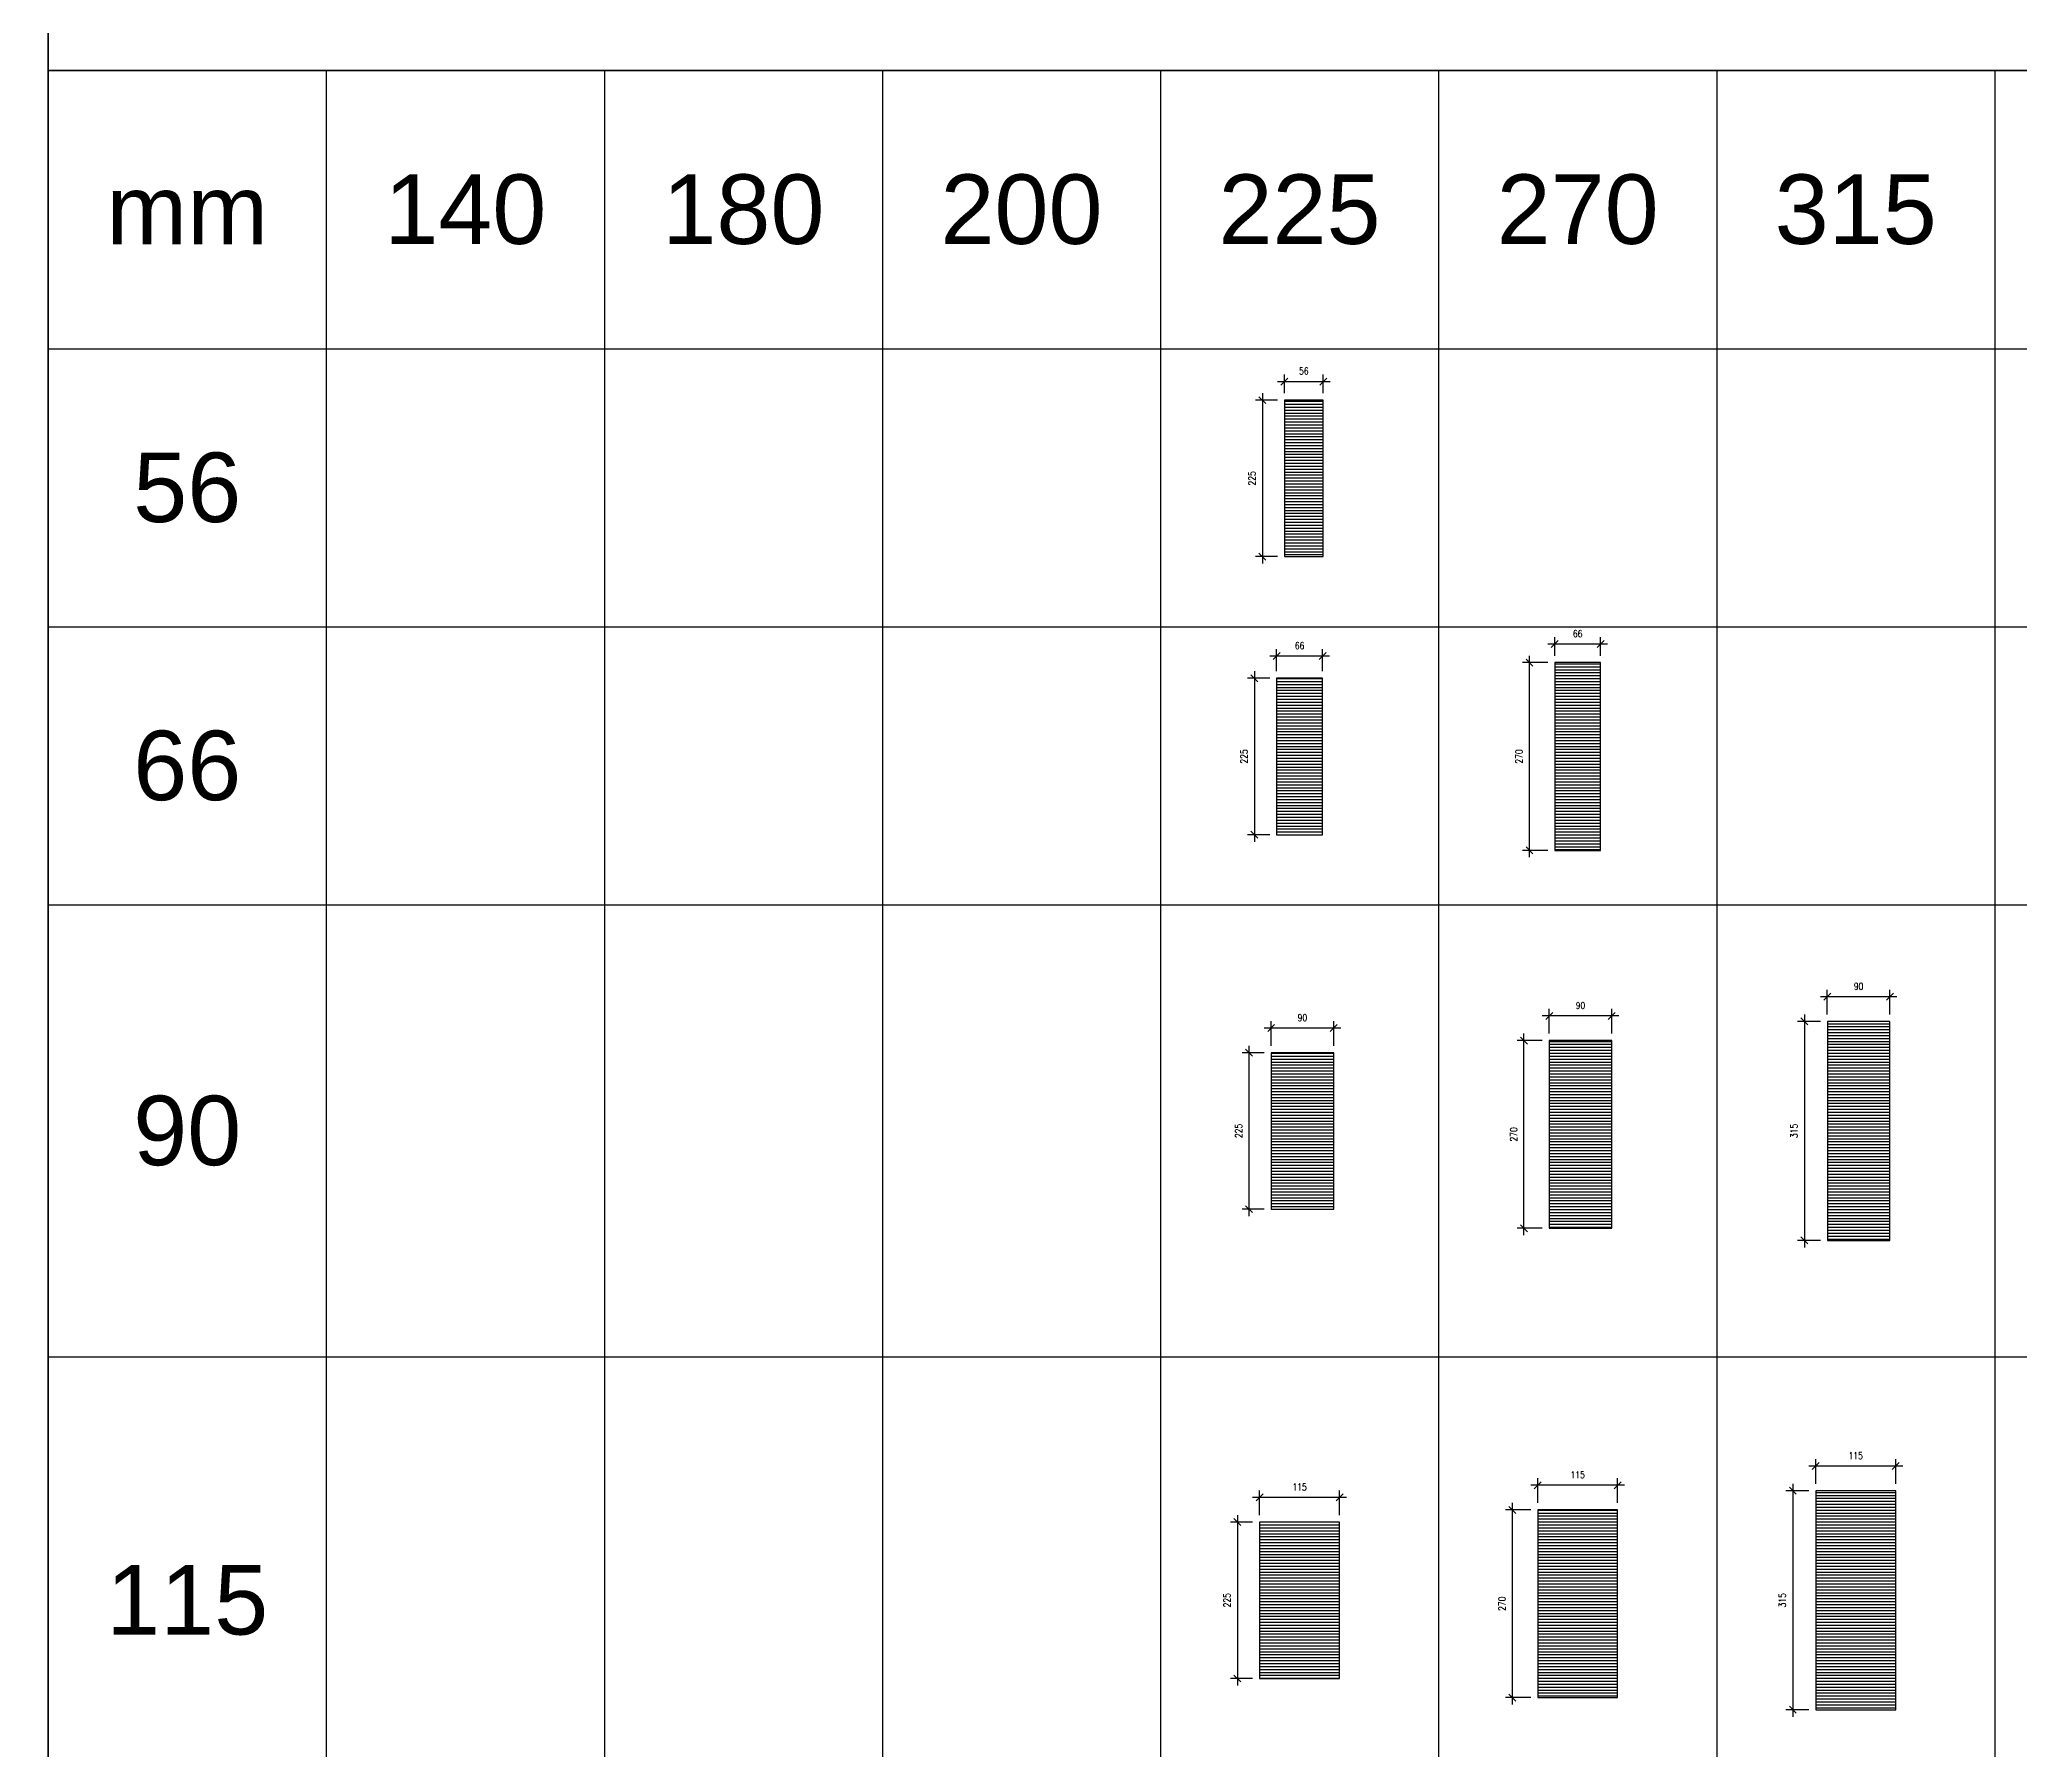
# Model space of a CAD drawing. Header units: millimetres. Extents: x 0 to 23312, y -3206 to 11448.
# Drawn here: x 13130 to 15979, y 5348 to 7809 of the extents above; entities that cross this region are included whole.
import ezdxf

# ---------------------------------------------------------------- set-up
doc = ezdxf.new("R2010")
doc.units = ezdxf.units.MM
doc.header["$LTSCALE"] = 10
doc.header["$PDMODE"] = 35
doc.layers.add('40 - Detail Outline', color=142, linetype='Continuous')
doc.layers.add('41 - Detail', color=7, linetype='Continuous')
doc.styles.add('1-20', font='romans.shx', dxfattribs={"width": 0.8, "height": 40})
doc.styles.add('1-5', font='romans.shx', dxfattribs={"width": 0.8, "height": 10})
doc.dimstyles.new('1-5', dxfattribs={"dimtxt": 10, "dimasz": 10, "dimexe": 10, "dimexo": 10, "dimgap": 10, "dimtad": 1, "dimdec": 0, "dimzin": 0, "dimdsep": 46, "dimtxsty": '1-5', "dimblk": 'OBLIQUE', "dimcen": 10, "dimdle": 10, "dimclrd": 251, "dimclre": 251, "dimclrt": 251, "dimadec": 0, "dimazin": 0, "dimtfac": 1, "dimtdec": 0, "dimtix": 1, "dimtmove": 1, "dimatfit": 3, "dimfxl": 1, "dimtolj": 1, "dimtzin": 0, "dimlwd": 25, "dimarcsym": 0})
pattern_1 = [(180, (8, 0), (-9e-16, -4.2426407), [])]
pattern_2 = [(180, (0, -25), (-9e-16, -4.2426407), [])]

# ---------------------------------------------------------------- blocks, each defined once
blk = doc.blocks.new('_Oblique')
at = {"color": 0, "linetype": 'ByBlock', "lineweight": -2}
blk.add_line((-0.5, -0.5), (0.5, 0.5), dxfattribs=at)
blk = doc.blocks.new('*D107')
at = {"color": 251, "lineweight": 25, "ltscale": 10, "transparency": 16777216}
blk.add_line((14889.2, 7300.4), (14889.2, 7055.4), dxfattribs=at)
at = {"color": 251, "lineweight": -2, "ltscale": 10, "transparency": 16777216}
for p, q in [((14910.7, 7290.4), (14879.2, 7290.4)), ((14910.7, 7065.4), (14879.2, 7065.4))]:
    blk.add_line(p, q, dxfattribs=at)
at = {"layer": 'Defpoints', "color": 0, "ltscale": 10, "transparency": 16777216}
for p in [(14920.7, 7290.4), (14889.2, 7065.4), (14920.7, 7065.4)]:
    blk.add_point(p, dxfattribs=at)
at = {"color": 251, "lineweight": 25, "ltscale": 10, "transparency": 16777216, "xscale": 10, "yscale": 10, "zscale": 10}
for p, rotation in [((14889.2, 7290.4), 90), ((14889.2, 7065.4), 270)]:
    blk.add_blockref('_Oblique', p, dxfattribs=dict(at, rotation=rotation))
at = {"color": 251, "ltscale": 10, "transparency": 16777216, "insert": (14874.2, 7177.9), "char_height": 10, "attachment_point": 5, "rotation": 90, "style": '1-5'}
blk.add_mtext('\\A1;225', dxfattribs=at)
blk = doc.blocks.new('*D108')
at = {"color": 251, "lineweight": -2, "ltscale": 10, "transparency": 16777216}
for p, q in [((14920.7, 7300.4), (14920.7, 7327.2)), ((14976.7, 7300.4), (14976.7, 7327.2))]:
    blk.add_line(p, q, dxfattribs=at)
at = {"color": 251, "lineweight": 25, "ltscale": 10, "transparency": 16777216}
blk.add_line((14910.7, 7317.2), (14986.7, 7317.2), dxfattribs=at)
at = {"layer": 'Defpoints', "color": 0, "ltscale": 10, "transparency": 16777216}
for p in [(14976.7, 7317.2), (14920.7, 7290.4), (14976.7, 7290.4)]:
    blk.add_point(p, dxfattribs=at)
at = {"color": 251, "lineweight": 25, "ltscale": 10, "transparency": 16777216, "xscale": 10, "yscale": 10, "zscale": 10, "rotation": 180}
blk.add_blockref('_Oblique', (14920.7, 7317.2), dxfattribs=at)
at = {"color": 251, "lineweight": 25, "ltscale": 10, "transparency": 16777216, "xscale": 10, "yscale": 10, "zscale": 10}
blk.add_blockref('_Oblique', (14976.7, 7317.2), dxfattribs=at)
at = {"color": 251, "ltscale": 10, "transparency": 16777216, "insert": (14948.7, 7332.2), "char_height": 10, "attachment_point": 5, "style": '1-5'}
blk.add_mtext('\\A1;56', dxfattribs=at)
blk = doc.blocks.new('*D109')
at = {"color": 251, "lineweight": 25, "ltscale": 10, "transparency": 16777216}
blk.add_line((14877.7, 6900.4), (14877.7, 6655.4), dxfattribs=at)
at = {"color": 251, "lineweight": -2, "ltscale": 10, "transparency": 16777216}
for p, q in [((14899.6, 6890.4), (14867.7, 6890.4)), ((14899.6, 6665.4), (14867.7, 6665.4))]:
    blk.add_line(p, q, dxfattribs=at)
at = {"layer": 'Defpoints', "color": 0, "ltscale": 10, "transparency": 16777216}
for p in [(14909.6, 6890.4), (14877.7, 6665.4), (14909.6, 6665.4)]:
    blk.add_point(p, dxfattribs=at)
at = {"color": 251, "lineweight": 25, "ltscale": 10, "transparency": 16777216, "xscale": 10, "yscale": 10, "zscale": 10}
for p, rotation in [((14877.7, 6890.4), 90), ((14877.7, 6665.4), 270)]:
    blk.add_blockref('_Oblique', p, dxfattribs=dict(at, rotation=rotation))
at = {"color": 251, "ltscale": 10, "transparency": 16777216, "insert": (14862.7, 6777.9), "char_height": 10, "attachment_point": 5, "rotation": 90, "style": '1-5'}
blk.add_mtext('\\A1;225', dxfattribs=at)
blk = doc.blocks.new('*D110')
at = {"color": 251, "lineweight": 25, "ltscale": 10, "transparency": 16777216}
blk.add_line((14869.8, 6361.9), (14869.8, 6116.9), dxfattribs=at)
at = {"color": 251, "lineweight": -2, "ltscale": 10, "transparency": 16777216}
for p, q in [((14891.7, 6351.9), (14859.8, 6351.9)), ((14891.7, 6126.9), (14859.8, 6126.9))]:
    blk.add_line(p, q, dxfattribs=at)
at = {"layer": 'Defpoints', "color": 0, "ltscale": 10, "transparency": 16777216}
for p in [(14901.7, 6351.9), (14869.8, 6126.9), (14901.7, 6126.9)]:
    blk.add_point(p, dxfattribs=at)
at = {"color": 251, "lineweight": 25, "ltscale": 10, "transparency": 16777216, "xscale": 10, "yscale": 10, "zscale": 10}
for p, rotation in [((14869.8, 6351.9), 90), ((14869.8, 6126.9), 270)]:
    blk.add_blockref('_Oblique', p, dxfattribs=dict(at, rotation=rotation))
at = {"color": 251, "ltscale": 10, "transparency": 16777216, "insert": (14854.8, 6239.4), "char_height": 10, "attachment_point": 5, "rotation": 90, "style": '1-5'}
blk.add_mtext('\\A1;225', dxfattribs=at)
blk = doc.blocks.new('*D111')
at = {"color": 251, "lineweight": -2, "ltscale": 10, "transparency": 16777216}
for p, q in [((14875.1, 5676.9), (14843.2, 5676.9)), ((14875.1, 5451.9), (14843.2, 5451.9))]:
    blk.add_line(p, q, dxfattribs=at)
at = {"color": 251, "lineweight": 25, "ltscale": 10, "transparency": 16777216}
blk.add_line((14853.2, 5686.9), (14853.2, 5441.9), dxfattribs=at)
at = {"layer": 'Defpoints', "color": 0, "ltscale": 10, "transparency": 16777216}
for p in [(14885.1, 5676.9), (14853.2, 5451.9), (14885.1, 5451.9)]:
    blk.add_point(p, dxfattribs=at)
at = {"color": 251, "lineweight": 25, "ltscale": 10, "transparency": 16777216, "xscale": 10, "yscale": 10, "zscale": 10}
for p, rotation in [((14853.2, 5676.9), 90), ((14853.2, 5451.9), 270)]:
    blk.add_blockref('_Oblique', p, dxfattribs=dict(at, rotation=rotation))
at = {"color": 251, "ltscale": 10, "transparency": 16777216, "insert": (14838.2, 5564.4), "char_height": 10, "attachment_point": 5, "rotation": 90, "style": '1-5'}
blk.add_mtext('\\A1;225', dxfattribs=at)
blk = doc.blocks.new('*D113')
at = {"color": 251, "lineweight": -2, "ltscale": 10, "transparency": 16777216}
for p, q in [((15299.6, 6912.9), (15263.3, 6912.9)), ((15299.6, 6642.9), (15263.3, 6642.9))]:
    blk.add_line(p, q, dxfattribs=at)
at = {"color": 251, "lineweight": 25, "ltscale": 10, "transparency": 16777216}
blk.add_line((15273.3, 6632.9), (15273.3, 6922.9), dxfattribs=at)
at = {"layer": 'Defpoints', "color": 0, "ltscale": 10, "transparency": 16777216}
for p in [(15273.3, 6912.9), (15309.6, 6912.9), (15309.6, 6642.9)]:
    blk.add_point(p, dxfattribs=at)
at = {"color": 251, "lineweight": 25, "ltscale": 10, "transparency": 16777216, "xscale": 10, "yscale": 10, "zscale": 10}
for p, rotation in [((15273.3, 6912.9), 90), ((15273.3, 6642.9), 270)]:
    blk.add_blockref('_Oblique', p, dxfattribs=dict(at, rotation=rotation))
at = {"color": 251, "ltscale": 10, "transparency": 16777216, "insert": (15258.3, 6777.9), "char_height": 10, "attachment_point": 5, "rotation": 90, "style": '1-5'}
blk.add_mtext('\\A1;270', dxfattribs=at)
blk = doc.blocks.new('*D114')
at = {"color": 251, "lineweight": -2, "ltscale": 10, "transparency": 16777216}
for p, q in [((15291.7, 6369.4), (15255.4, 6369.4)), ((15291.7, 6099.4), (15255.4, 6099.4))]:
    blk.add_line(p, q, dxfattribs=at)
at = {"color": 251, "lineweight": 25, "ltscale": 10, "transparency": 16777216}
blk.add_line((15265.4, 6089.4), (15265.4, 6379.4), dxfattribs=at)
at = {"layer": 'Defpoints', "color": 0, "ltscale": 10, "transparency": 16777216}
for p in [(15265.4, 6369.4), (15301.7, 6369.4), (15301.7, 6099.4)]:
    blk.add_point(p, dxfattribs=at)
at = {"color": 251, "lineweight": 25, "ltscale": 10, "transparency": 16777216, "xscale": 10, "yscale": 10, "zscale": 10}
for p, rotation in [((15265.4, 6369.4), 90), ((15265.4, 6099.4), 270)]:
    blk.add_blockref('_Oblique', p, dxfattribs=dict(at, rotation=rotation))
at = {"color": 251, "ltscale": 10, "transparency": 16777216, "insert": (15250.4, 6234.4), "char_height": 10, "attachment_point": 5, "rotation": 90, "style": '1-5'}
blk.add_mtext('\\A1;270', dxfattribs=at)
blk = doc.blocks.new('*D115')
at = {"color": 251, "lineweight": 25, "ltscale": 10, "transparency": 16777216}
blk.add_line((15248.8, 5414.4), (15248.8, 5704.4), dxfattribs=at)
at = {"color": 251, "lineweight": -2, "ltscale": 10, "transparency": 16777216}
for p, q in [((15275.1, 5694.4), (15238.8, 5694.4)), ((15275.1, 5424.4), (15238.8, 5424.4))]:
    blk.add_line(p, q, dxfattribs=at)
at = {"layer": 'Defpoints', "color": 0, "ltscale": 10, "transparency": 16777216}
for p in [(15248.8, 5694.4), (15285.1, 5694.4), (15285.1, 5424.4)]:
    blk.add_point(p, dxfattribs=at)
at = {"color": 251, "lineweight": 25, "ltscale": 10, "transparency": 16777216, "xscale": 10, "yscale": 10, "zscale": 10}
for p, rotation in [((15248.8, 5694.4), 90), ((15248.8, 5424.4), 270)]:
    blk.add_blockref('_Oblique', p, dxfattribs=dict(at, rotation=rotation))
at = {"color": 251, "ltscale": 10, "transparency": 16777216, "insert": (15233.8, 5559.4), "char_height": 10, "attachment_point": 5, "rotation": 90, "style": '1-5'}
blk.add_mtext('\\A1;270', dxfattribs=at)
blk = doc.blocks.new('*D117')
at = {"color": 251, "lineweight": -2, "ltscale": 10, "transparency": 16777216}
for p, q in [((15691.7, 6396.9), (15658.7, 6396.9)), ((15691.7, 6081.9), (15658.7, 6081.9))]:
    blk.add_line(p, q, dxfattribs=at)
at = {"color": 251, "lineweight": 25, "ltscale": 10, "transparency": 16777216}
blk.add_line((15668.7, 6406.9), (15668.7, 6071.9), dxfattribs=at)
at = {"layer": 'Defpoints', "color": 0, "ltscale": 10, "transparency": 16777216}
for p in [(15701.7, 6396.9), (15668.7, 6081.9), (15701.7, 6081.9)]:
    blk.add_point(p, dxfattribs=at)
at = {"color": 251, "lineweight": 25, "ltscale": 10, "transparency": 16777216, "xscale": 10, "yscale": 10, "zscale": 10}
for p, rotation in [((15668.7, 6396.9), 90), ((15668.7, 6081.9), 270)]:
    blk.add_blockref('_Oblique', p, dxfattribs=dict(at, rotation=rotation))
at = {"color": 251, "ltscale": 10, "transparency": 16777216, "insert": (15653.7, 6239.4), "char_height": 10, "attachment_point": 5, "rotation": 90, "style": '1-5'}
blk.add_mtext('\\A1;315', dxfattribs=at)
blk = doc.blocks.new('*D118')
at = {"color": 251, "lineweight": 25, "ltscale": 10, "transparency": 16777216}
blk.add_line((15652.1, 5731.9), (15652.1, 5396.9), dxfattribs=at)
at = {"color": 251, "lineweight": -2, "ltscale": 10, "transparency": 16777216}
for p, q in [((15675.1, 5721.9), (15642.1, 5721.9)), ((15675.1, 5406.9), (15642.1, 5406.9))]:
    blk.add_line(p, q, dxfattribs=at)
at = {"layer": 'Defpoints', "color": 0, "ltscale": 10, "transparency": 16777216}
for p in [(15685.1, 5721.9), (15652.1, 5406.9), (15685.1, 5406.9)]:
    blk.add_point(p, dxfattribs=at)
at = {"color": 251, "lineweight": 25, "ltscale": 10, "transparency": 16777216, "xscale": 10, "yscale": 10, "zscale": 10}
for p, rotation in [((15652.1, 5721.9), 90), ((15652.1, 5406.9), 270)]:
    blk.add_blockref('_Oblique', p, dxfattribs=dict(at, rotation=rotation))
at = {"color": 251, "ltscale": 10, "transparency": 16777216, "insert": (15637.1, 5564.4), "char_height": 10, "attachment_point": 5, "rotation": 90, "style": '1-5'}
blk.add_mtext('\\A1;315', dxfattribs=at)
blk = doc.blocks.new('*D139')
at = {"color": 251, "lineweight": -2, "ltscale": 10, "transparency": 16777216}
for p, q in [((14909.6, 6900.4), (14909.6, 6932.3)), ((14975.6, 6900.4), (14975.6, 6932.3))]:
    blk.add_line(p, q, dxfattribs=at)
at = {"color": 251, "lineweight": 25, "ltscale": 10, "transparency": 16777216}
blk.add_line((14985.6, 6922.3), (14899.6, 6922.3), dxfattribs=at)
at = {"layer": 'Defpoints', "color": 0, "ltscale": 10, "transparency": 16777216}
for p in [(14909.6, 6922.3), (14909.6, 6890.4), (14975.6, 6890.4)]:
    blk.add_point(p, dxfattribs=at)
at = {"color": 251, "lineweight": 25, "ltscale": 10, "transparency": 16777216, "xscale": 10, "yscale": 10, "zscale": 10, "rotation": 180}
blk.add_blockref('_Oblique', (14909.6, 6922.3), dxfattribs=at)
at = {"color": 251, "lineweight": 25, "ltscale": 10, "transparency": 16777216, "xscale": 10, "yscale": 10, "zscale": 10}
blk.add_blockref('_Oblique', (14975.6, 6922.3), dxfattribs=at)
at = {"color": 251, "ltscale": 10, "transparency": 16777216, "insert": (14942.6, 6937.3), "char_height": 10, "attachment_point": 5, "style": '1-5'}
blk.add_mtext('\\A1;66', dxfattribs=at)
blk = doc.blocks.new('*D140')
at = {"color": 251, "lineweight": 25, "ltscale": 10, "transparency": 16777216}
blk.add_line((15385.6, 6939.6), (15299.6, 6939.6), dxfattribs=at)
at = {"color": 251, "lineweight": -2, "ltscale": 10, "transparency": 16777216}
for p, q in [((15309.6, 6922.9), (15309.6, 6949.6)), ((15375.6, 6922.9), (15375.6, 6949.6))]:
    blk.add_line(p, q, dxfattribs=at)
at = {"layer": 'Defpoints', "color": 0, "ltscale": 10, "transparency": 16777216}
for p in [(15309.6, 6939.6), (15309.6, 6912.9), (15375.6, 6912.9)]:
    blk.add_point(p, dxfattribs=at)
at = {"color": 251, "lineweight": 25, "ltscale": 10, "transparency": 16777216, "xscale": 10, "yscale": 10, "zscale": 10, "rotation": 180}
blk.add_blockref('_Oblique', (15309.6, 6939.6), dxfattribs=at)
at = {"color": 251, "lineweight": 25, "ltscale": 10, "transparency": 16777216, "xscale": 10, "yscale": 10, "zscale": 10}
blk.add_blockref('_Oblique', (15375.6, 6939.6), dxfattribs=at)
at = {"color": 251, "ltscale": 10, "transparency": 16777216, "insert": (15342.6, 6954.6), "char_height": 10, "attachment_point": 5, "style": '1-5'}
blk.add_mtext('\\A1;66', dxfattribs=at)
blk = doc.blocks.new('*D141')
at = {"color": 251, "lineweight": 25, "ltscale": 10, "transparency": 16777216}
blk.add_line((15001.7, 6387.3), (14891.7, 6387.3), dxfattribs=at)
at = {"color": 251, "lineweight": -2, "ltscale": 10, "transparency": 16777216}
for p, q in [((14901.7, 6361.9), (14901.7, 6397.3)), ((14991.7, 6361.9), (14991.7, 6397.3))]:
    blk.add_line(p, q, dxfattribs=at)
at = {"layer": 'Defpoints', "color": 0, "ltscale": 10, "transparency": 16777216}
for p in [(14901.7, 6387.3), (14901.7, 6351.9), (14991.7, 6351.9)]:
    blk.add_point(p, dxfattribs=at)
at = {"color": 251, "lineweight": 25, "ltscale": 10, "transparency": 16777216, "xscale": 10, "yscale": 10, "zscale": 10, "rotation": 180}
blk.add_blockref('_Oblique', (14901.7, 6387.3), dxfattribs=at)
at = {"color": 251, "lineweight": 25, "ltscale": 10, "transparency": 16777216, "xscale": 10, "yscale": 10, "zscale": 10}
blk.add_blockref('_Oblique', (14991.7, 6387.3), dxfattribs=at)
at = {"color": 251, "ltscale": 10, "transparency": 16777216, "insert": (14946.7, 6402.3), "char_height": 10, "attachment_point": 5, "style": '1-5'}
blk.add_mtext('\\A1;90', dxfattribs=at)
blk = doc.blocks.new('*D142')
at = {"color": 251, "lineweight": -2, "ltscale": 10, "transparency": 16777216}
for p, q in [((15301.7, 6379.4), (15301.7, 6414.8)), ((15391.7, 6379.4), (15391.7, 6414.8))]:
    blk.add_line(p, q, dxfattribs=at)
at = {"color": 251, "lineweight": 25, "ltscale": 10, "transparency": 16777216}
blk.add_line((15401.7, 6404.8), (15291.7, 6404.8), dxfattribs=at)
at = {"layer": 'Defpoints', "color": 0, "ltscale": 10, "transparency": 16777216}
for p in [(15301.7, 6404.8), (15301.7, 6369.4), (15391.7, 6369.4)]:
    blk.add_point(p, dxfattribs=at)
at = {"color": 251, "lineweight": 25, "ltscale": 10, "transparency": 16777216, "xscale": 10, "yscale": 10, "zscale": 10, "rotation": 180}
blk.add_blockref('_Oblique', (15301.7, 6404.8), dxfattribs=at)
at = {"color": 251, "lineweight": 25, "ltscale": 10, "transparency": 16777216, "xscale": 10, "yscale": 10, "zscale": 10}
blk.add_blockref('_Oblique', (15391.7, 6404.8), dxfattribs=at)
at = {"color": 251, "ltscale": 10, "transparency": 16777216, "insert": (15346.7, 6419.8), "char_height": 10, "attachment_point": 5, "style": '1-5'}
blk.add_mtext('\\A1;90', dxfattribs=at)
blk = doc.blocks.new('*D143')
at = {"color": 251, "lineweight": -2, "ltscale": 10, "transparency": 16777216}
for p, q in [((15701.7, 6406.9), (15701.7, 6442.3)), ((15791.7, 6406.9), (15791.7, 6442.3))]:
    blk.add_line(p, q, dxfattribs=at)
at = {"color": 251, "lineweight": 25, "ltscale": 10, "transparency": 16777216}
blk.add_line((15801.7, 6432.3), (15691.7, 6432.3), dxfattribs=at)
at = {"layer": 'Defpoints', "color": 0, "ltscale": 10, "transparency": 16777216}
for p in [(15701.7, 6432.3), (15701.7, 6396.9), (15791.7, 6396.9)]:
    blk.add_point(p, dxfattribs=at)
at = {"color": 251, "lineweight": 25, "ltscale": 10, "transparency": 16777216, "xscale": 10, "yscale": 10, "zscale": 10, "rotation": 180}
blk.add_blockref('_Oblique', (15701.7, 6432.3), dxfattribs=at)
at = {"color": 251, "lineweight": 25, "ltscale": 10, "transparency": 16777216, "xscale": 10, "yscale": 10, "zscale": 10}
blk.add_blockref('_Oblique', (15791.7, 6432.3), dxfattribs=at)
at = {"color": 251, "ltscale": 10, "transparency": 16777216, "insert": (15746.7, 6447.3), "char_height": 10, "attachment_point": 5, "style": '1-5'}
blk.add_mtext('\\A1;90', dxfattribs=at)
blk = doc.blocks.new('*D148')
at = {"color": 251, "lineweight": 25, "ltscale": 10, "transparency": 16777216}
blk.add_line((15010.1, 5712.3), (14875.1, 5712.3), dxfattribs=at)
at = {"color": 251, "lineweight": -2, "ltscale": 10, "transparency": 16777216}
for p, q in [((14885.1, 5686.9), (14885.1, 5722.3)), ((15000.1, 5686.9), (15000.1, 5722.3))]:
    blk.add_line(p, q, dxfattribs=at)
at = {"layer": 'Defpoints', "color": 0, "ltscale": 10, "transparency": 16777216}
for p in [(14885.1, 5712.3), (14885.1, 5676.9), (15000.1, 5676.9)]:
    blk.add_point(p, dxfattribs=at)
at = {"color": 251, "lineweight": 25, "ltscale": 10, "transparency": 16777216, "xscale": 10, "yscale": 10, "zscale": 10, "rotation": 180}
blk.add_blockref('_Oblique', (14885.1, 5712.3), dxfattribs=at)
at = {"color": 251, "lineweight": 25, "ltscale": 10, "transparency": 16777216, "xscale": 10, "yscale": 10, "zscale": 10}
blk.add_blockref('_Oblique', (15000.1, 5712.3), dxfattribs=at)
at = {"color": 251, "ltscale": 10, "transparency": 16777216, "insert": (14942.6, 5727.3), "char_height": 10, "attachment_point": 5, "style": '1-5'}
blk.add_mtext('\\A1;115', dxfattribs=at)
blk = doc.blocks.new('*D149')
at = {"color": 251, "lineweight": 25, "ltscale": 10, "transparency": 16777216}
blk.add_line((15410.1, 5729.8), (15275.1, 5729.8), dxfattribs=at)
at = {"color": 251, "lineweight": -2, "ltscale": 10, "transparency": 16777216}
for p, q in [((15285.1, 5704.4), (15285.1, 5739.8)), ((15400.1, 5704.4), (15400.1, 5739.8))]:
    blk.add_line(p, q, dxfattribs=at)
at = {"layer": 'Defpoints', "color": 0, "ltscale": 10, "transparency": 16777216}
for p in [(15285.1, 5729.8), (15285.1, 5694.4), (15400.1, 5694.4)]:
    blk.add_point(p, dxfattribs=at)
at = {"color": 251, "lineweight": 25, "ltscale": 10, "transparency": 16777216, "xscale": 10, "yscale": 10, "zscale": 10, "rotation": 180}
blk.add_blockref('_Oblique', (15285.1, 5729.8), dxfattribs=at)
at = {"color": 251, "lineweight": 25, "ltscale": 10, "transparency": 16777216, "xscale": 10, "yscale": 10, "zscale": 10}
blk.add_blockref('_Oblique', (15400.1, 5729.8), dxfattribs=at)
at = {"color": 251, "ltscale": 10, "transparency": 16777216, "insert": (15342.6, 5744.8), "char_height": 10, "attachment_point": 5, "style": '1-5'}
blk.add_mtext('\\A1;115', dxfattribs=at)
blk = doc.blocks.new('*D150')
at = {"color": 251, "lineweight": 25, "ltscale": 10, "transparency": 16777216}
blk.add_line((15810.1, 5757.3), (15675.1, 5757.3), dxfattribs=at)
at = {"color": 251, "lineweight": -2, "ltscale": 10, "transparency": 16777216}
for p, q in [((15685.1, 5731.9), (15685.1, 5767.3)), ((15800.1, 5731.9), (15800.1, 5767.3))]:
    blk.add_line(p, q, dxfattribs=at)
at = {"layer": 'Defpoints', "color": 0, "ltscale": 10, "transparency": 16777216}
for p in [(15685.1, 5757.3), (15685.1, 5721.9), (15800.1, 5721.9)]:
    blk.add_point(p, dxfattribs=at)
at = {"color": 251, "lineweight": 25, "ltscale": 10, "transparency": 16777216, "xscale": 10, "yscale": 10, "zscale": 10, "rotation": 180}
blk.add_blockref('_Oblique', (15685.1, 5757.3), dxfattribs=at)
at = {"color": 251, "lineweight": 25, "ltscale": 10, "transparency": 16777216, "xscale": 10, "yscale": 10, "zscale": 10}
blk.add_blockref('_Oblique', (15800.1, 5757.3), dxfattribs=at)
at = {"color": 251, "ltscale": 10, "transparency": 16777216, "insert": (15742.6, 5772.3), "char_height": 10, "attachment_point": 5, "style": '1-5'}
blk.add_mtext('\\A1;115', dxfattribs=at)

msp = doc.modelspace()

# ---------------------------------------------------------------- hatches: boundary and pattern name
at = {"layer": '40 - Detail Outline', "ltscale": 10}
h = msp.add_hatch(dxfattribs=at)
h.set_pattern_fill('JIS_WOOD', color=251, scale=6, angle=135)
h.paths.add_polyline_path([(14920.72, 7290.408), (14920.72, 7065.408), (14976.72, 7065.408), (14976.72, 7290.408)])
h = msp.add_hatch(dxfattribs=at)
h.set_pattern_fill('JIS_WOOD', color=251, scale=6, angle=135)
h.paths.add_polyline_path([(15309.58, 6912.908), (15309.58, 6642.908), (15375.58, 6642.908), (15375.58, 6912.908)])
h = msp.add_hatch(dxfattribs=at)
h.set_pattern_fill('JIS_WOOD', color=251, scale=6, angle=135)
h.paths.add_polyline_path([(14909.58, 6890.408), (14909.58, 6665.408), (14975.58, 6665.408), (14975.58, 6890.408)])
h = msp.add_hatch(dxfattribs=at)
h.set_pattern_fill('JIS_WOOD', color=251, scale=6, angle=135)
h.set_pattern_definition(pattern_1)
h.paths.add_polyline_path([(15701.735, 6396.861), (15701.735, 6081.861), (15791.735, 6081.861), (15791.735, 6396.861)])
h = msp.add_hatch(dxfattribs=at)
h.set_pattern_fill('JIS_WOOD', color=251, scale=6, angle=135)
h.paths.add_polyline_path([(15301.735, 6369.361), (15301.735, 6099.361), (15391.735, 6099.361), (15391.735, 6369.361)])
h = msp.add_hatch(dxfattribs=at)
h.set_pattern_fill('JIS_WOOD', color=251, scale=6, angle=135)
h.set_pattern_definition(pattern_1)
h.paths.add_polyline_path([(14901.735, 6351.861), (14901.735, 6126.861), (14991.735, 6126.861), (14991.735, 6351.861)])
h = msp.add_hatch(dxfattribs=at)
h.set_pattern_fill('JIS_WOOD', color=251, scale=6, angle=135)
h.set_pattern_definition(pattern_2)
h.paths.add_polyline_path([(15685.08, 5721.861), (15685.08, 5406.861), (15800.08, 5406.861), (15800.08, 5721.861)])
h = msp.add_hatch(dxfattribs=at)
h.set_pattern_fill('JIS_WOOD', color=251, scale=6, angle=135)
h.set_pattern_definition(pattern_2)
h.paths.add_polyline_path([(14885.08, 5676.861), (14885.08, 5451.861), (15000.08, 5451.861), (15000.08, 5676.861)])
h = msp.add_hatch(dxfattribs=at)
h.set_pattern_fill('JIS_WOOD', color=251, scale=6, angle=135)
h.set_pattern_definition(pattern_2)
h.paths.add_polyline_path([(15285.08, 5694.361), (15285.08, 5424.361), (15400.08, 5424.361), (15400.08, 5694.361)])

# ---------------------------------------------------------------- linework, layer by layer
at = {"layer": '40 - Detail Outline', "color": 251, "ltscale": 10}
for p, q in [((13542.58, 7764.361), (13542.58, 3014.361)), ((13942.58, 7764.361), (13942.58, 3014.361)), ((14342.58, 7764.361), (14342.58, 3014.361)), ((14742.58, 7764.361), (14742.58, 3014.361)), ((15142.58, 7764.361), (15142.58, 3014.361)), ((15542.58, 7764.361), (15542.58, 3014.361)), ((15942.58, 7764.361), (15942.58, 3014.361)), ((13142.58, 7364.361), (18742.58, 7364.361)), ((13142.58, 6964.361), (18742.58, 6964.361)), ((13142.58, 6564.361), (18742.58, 6564.361)), ((13142.58, 5914.361), (18742.58, 5914.361))]:
    msp.add_line(p, q, dxfattribs=at)
at = {"layer": '40 - Detail Outline', "color": 3, "ltscale": 10}
for points in [[(0, 11147.776), (13142.58, 11147.776), (13142.58, -3206.341), (0, -3206.341)], [(14920.72, 7290.408), (14920.72, 7065.408), (14976.72, 7065.408), (14976.72, 7290.408)], [(15309.58, 6912.908), (15309.58, 6642.908), (15375.58, 6642.908), (15375.58, 6912.908)], [(14909.58, 6890.408), (14909.58, 6665.408), (14975.58, 6665.408), (14975.58, 6890.408)], [(15701.735, 6396.861), (15701.735, 6081.861), (15791.735, 6081.861), (15791.735, 6396.861)], [(15301.735, 6369.361), (15301.735, 6099.361), (15391.735, 6099.361), (15391.735, 6369.361)], [(14901.735, 6351.861), (14901.735, 6126.861), (14991.735, 6126.861), (14991.735, 6351.861)], [(15685.08, 5721.861), (15685.08, 5406.861), (15800.08, 5406.861), (15800.08, 5721.861)], [(14885.08, 5676.861), (14885.08, 5451.861), (15000.08, 5451.861), (15000.08, 5676.861)], [(15285.08, 5694.361), (15285.08, 5424.361), (15400.08, 5424.361), (15400.08, 5694.361)]]:
    msp.add_lwpolyline(points, close=True, dxfattribs=at)
at = {"layer": '40 - Detail Outline', "color": 69, "ltscale": 10}
msp.add_lwpolyline([(14742.58, 7364.361), (15142.58, 7364.361)], dxfattribs=at)
at = {"layer": '41 - Detail', "color": 3}
for points in [[(13142.58, 8064.361), (18742.58, 8064.361), (18742.58, 7764.361), (13142.58, 7764.361)], [(13142.58, 7764.361), (18742.58, 7764.361), (18742.58, 3014.361), (13142.58, 3014.361)]]:
    msp.add_lwpolyline(points, close=True, dxfattribs=at)

# ---------------------------------------------------------------- texts
at = {"layer": '41 - Detail', "char_height": 100, "width": 400, "attachment_point": 5, "style": '1-20'}
for s, insert in [('{\\fArial|b0|i0|c0|p34;\\W1;\\C3;140}', (13742.58, 7564.361)), ('{\\fArial|b0|i0|c0|p34;\\W1;\\C3;180}', (14142.58, 7564.361)), ('{\\fArial|b0|i0|c0|p34;\\W1;\\C3;200}', (14542.58, 7564.361)), ('{\\fArial|b0|i0|c0|p34;\\W1;\\C3;225}', (14942.58, 7564.361)), ('{\\fArial|b0|i0|c0|p34;\\W1;\\C3;270}', (15342.58, 7564.361)), ('{\\fArial|b0|i0|c0|p34;\\W1;\\C3;315}', (15742.58, 7564.361)), ('{\\fArial|b0|i0|c0|p34;\\W1;\\C3;mm}', (13342.58, 7564.361)), ('{\\fArial|b0|i0|c0|p34;\\W1;\\C3;56}', (13342.58, 7164.361)), ('{\\fArial|b0|i0|c0|p34;\\W1;\\C3;66}', (13342.58, 6764.361)), ('{\\fArial|b0|i0|c0|p34;\\W1;\\C3;90}', (13342.58, 6239.361)), ('{\\fArial|b0|i0|c0|p34;\\W1;\\C3;115}', (13342.58, 5564.361))]:
    msp.add_mtext(s, dxfattribs=dict(at, insert=insert))

# ---------------------------------------------------------------- dimensions: what is measured, and where the dimension line sits
at = {"color": 3, "ltscale": 10}
for base, p1, p2, picture, middle in [((14976.72, 7317.241), (14920.72, 7290.408), (14976.72, 7290.408), '*D108', (14948.72, 7332.241)), ((15309.58, 6939.615), (15375.58, 6912.908), (15309.58, 6912.908), '*D140', (15342.58, 6954.615)), ((14909.58, 6922.296), (14975.58, 6890.408), (14909.58, 6890.408), '*D139', (14942.58, 6937.296)), ((15701.735, 6432.32), (15791.735, 6396.861), (15701.735, 6396.861), '*D143', (15746.735, 6447.32)), ((15301.735, 6404.82), (15391.735, 6369.361), (15301.735, 6369.361), '*D142', (15346.735, 6419.82)), ((14901.735, 6387.32), (14991.735, 6351.861), (14901.735, 6351.861), '*D141', (14946.735, 6402.32)), ((15685.08, 5757.32), (15800.08, 5721.861), (15685.08, 5721.861), '*D150', (15742.58, 5772.32)), ((14885.08, 5712.32), (15000.08, 5676.861), (14885.08, 5676.861), '*D148', (14942.58, 5727.32)), ((15285.08, 5729.82), (15400.08, 5694.361), (15285.08, 5694.361), '*D149', (15342.58, 5744.82))]:
    dim = msp.add_linear_dim(base=base, p1=p1, p2=p2, dimstyle='1-5', dxfattribs=at)
    dim.commit()
    dim.dimension.update_dxf_attribs({"geometry": picture, "text_midpoint": middle})
for base, p1, p2, picture, middle in [((14889.18, 7065.408), (14920.72, 7290.408), (14920.72, 7065.408), '*D107', (14874.18, 7177.908)), ((14877.686, 6665.408), (14909.58, 6890.408), (14909.58, 6665.408), '*D109', (14862.686, 6777.908)), ((15273.258, 6912.908), (15309.58, 6642.908), (15309.58, 6912.908), '*D113', (15258.258, 6777.908)), ((15668.74, 6081.861), (15701.735, 6396.861), (15701.735, 6081.861), '*D117', (15653.74, 6239.361)), ((14869.841, 6126.861), (14901.735, 6351.861), (14901.735, 6126.861), '*D110', (14854.841, 6239.361)), ((15265.414, 6369.361), (15301.735, 6099.361), (15301.735, 6369.361), '*D114', (15250.414, 6234.361)), ((15652.085, 5406.861), (15685.08, 5721.861), (15685.08, 5406.861), '*D118', (15637.085, 5564.361)), ((15248.758, 5694.361), (15285.08, 5424.361), (15285.08, 5694.361), '*D115', (15233.758, 5559.361)), ((14853.186, 5451.861), (14885.08, 5676.861), (14885.08, 5451.861), '*D111', (14838.186, 5564.361))]:
    dim = msp.add_linear_dim(base=base, p1=p1, p2=p2, angle=90, dimstyle='1-5', dxfattribs=at)
    dim.commit()
    dim.dimension.update_dxf_attribs({"geometry": picture, "text_midpoint": middle})

doc.saveas('drawing.dxf')
